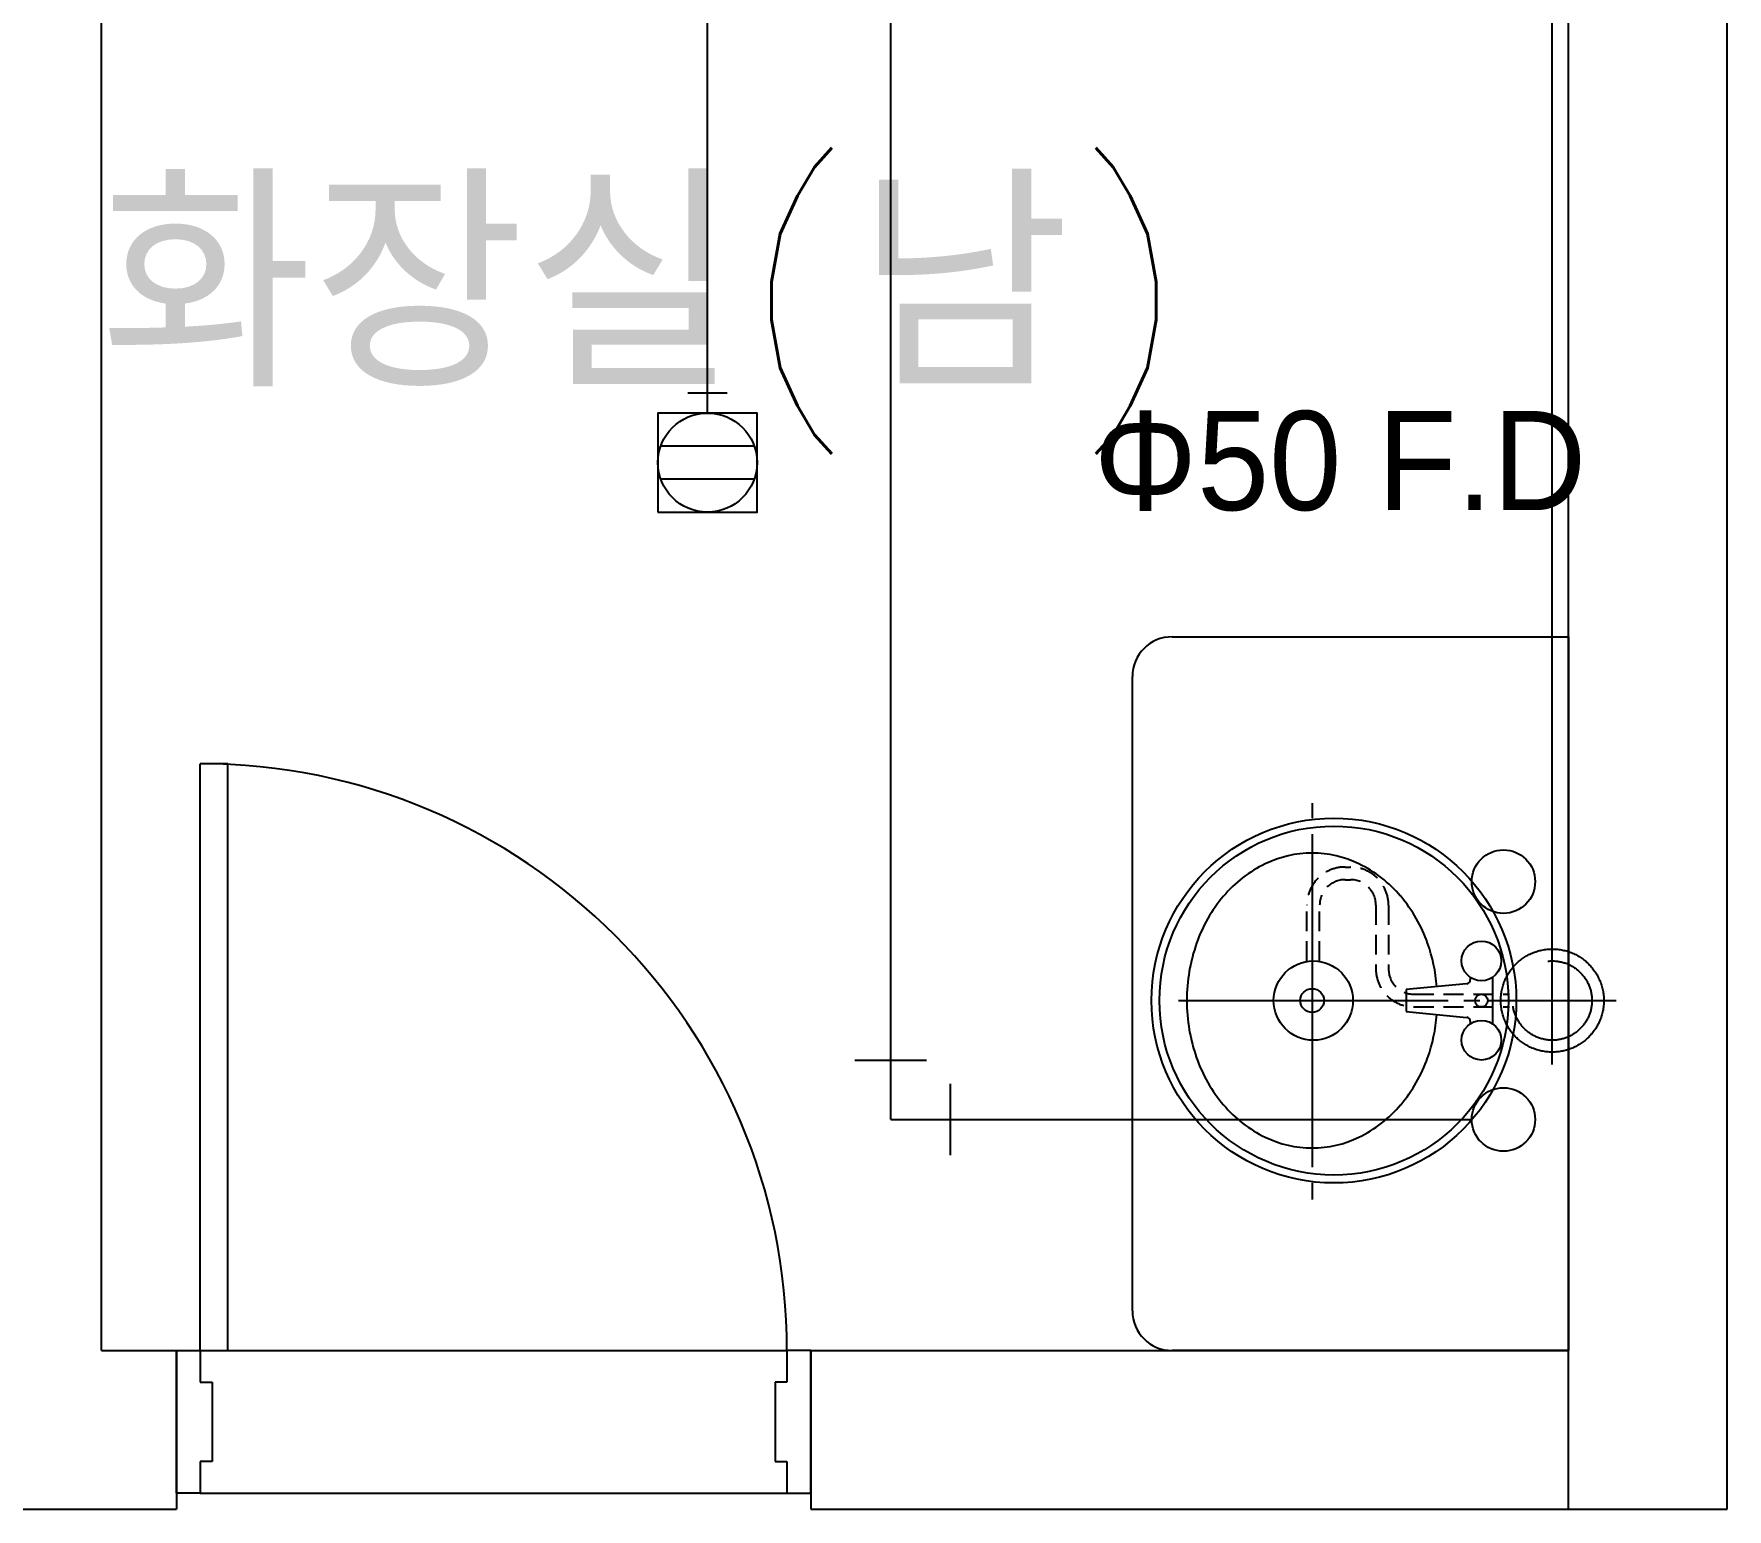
# Model space of a CAD drawing. Header units: millimetres. Extents: x 83956 to 461956, y 36707 to 125807.
# Drawn here: x 286495 to 288630, y 92426 to 94287 of the extents above; entities that cross this region are included whole.
import ezdxf
from ezdxf.enums import TextEntityAlignment as Align

# ---------------------------------------------------------------- set-up
doc = ezdxf.new("R2010")
doc.units = ezdxf.units.MM
doc.header["$LTSCALE"] = 100
doc.header["$MEASUREMENT"] = 0
for name, pattern in [('CEN', [62, 60, -1, 0, -1]), ('HID', [2.3, 1.5, -0.8]), ('HIDDEN', [0.375, 0.25, -0.125])]:
    doc.linetypes.add(name, pattern=pattern)
for name, color, linetype in [('ARCH', 9, 'CONTINUOUS'), ('CEN', 1, 'CEN'), ('PI', 2, 'CONTINUOUS'), ('PIPE', 3, 'CONTINUOUS')]:
    doc.layers.add(name, color=color, linetype=linetype)
doc.styles.add('GHS', font='romans.shx', dxfattribs={"bigfont": 'ghs.shx'})
doc.styles.add('gr', font='Gulim.ttf')

msp = doc.modelspace()

# ---------------------------------------------------------------- linework, layer by layer
at = {"layer": 'ARCH', "ltscale": 2}
for p, q in [((288430.1, 92426.4), (288430.1, 96375.6)), ((288630.1, 92426.4), (288630.1, 96375.6))]:
    msp.add_line(p, q, dxfattribs=at)
at = {"layer": 'ARCH'}
for p, q in [((286580.1, 92626.4), (286580.1, 95726.4)), ((287930.1, 93526.4), (288430.1, 93526.4)), ((288430.1, 93526.4), (288430.1, 92626.4)), ((287880.1, 92676.4), (287880.1, 93476.4)), ((286739.4, 93366.4), (286704.4, 93366.4)), ((286704.4, 92626.4), (286704.4, 93366.4)), ((286739.4, 92626.4), (286739.4, 93366.4)), ((288106.7, 93316.7), (288106.7, 93297.7)), ((288106.7, 93277.7), (288106.7, 92857.7)), ((288301.6, 93089), (288225.2, 93081.7)), ((288306.2, 93097), (288306.2, 93093.9)), ((288334.2, 93097), (288334.2, 93038.5)), ((287938.2, 93067.7), (288278.2, 93067.7)), ((288225.2, 93081.7), (288225.2, 93053.7)), ((288298.2, 93067.7), (288318.2, 93067.7)), ((288225.2, 93053.7), (288301.6, 93046.5)), ((288306.2, 93041.6), (288306.2, 93038.5)), ((288106.7, 92837.7), (288106.7, 92816.7)), ((286580.1, 92626.4), (286674.4, 92626.4)), ((286674.4, 92626.4), (286674.4, 92426.4)), ((286674.4, 92626.4), (286704.4, 92626.4)), ((286674.4, 92446.4), (286674.4, 92626.4)), ((286704.4, 92626.4), (286739.4, 92626.4)), ((286704.4, 92626.4), (286704.4, 92586.4)), ((287474.4, 92626.4), (287444.4, 92626.4)), ((287444.4, 92626.4), (287444.4, 92586.4)), ((287474.4, 92626.4), (288430.1, 92626.4)), ((287474.4, 92626.4), (287474.4, 92426.4)), ((287474.4, 92446.4), (287474.4, 92626.4)), ((288430.1, 92626.4), (287930.1, 92626.4)), ((286704.4, 92586.4), (286719.4, 92586.4)), ((286719.4, 92586.4), (286719.4, 92486.4)), ((287444.4, 92586.4), (287429.4, 92586.4)), ((287429.4, 92586.4), (287429.4, 92486.4)), ((286719.4, 92486.4), (286704.4, 92486.4)), ((286704.4, 92486.4), (286704.4, 92446.4)), ((287429.4, 92486.4), (287444.4, 92486.4)), ((287444.4, 92486.4), (287444.4, 92446.4)), ((286704.4, 92446.4), (286674.4, 92446.4)), ((287444.4, 92446.4), (287474.4, 92446.4)), ((285855.1, 92426.4), (286674.4, 92426.4)), ((287474.4, 92426.4), (288430.1, 92426.4)), ((288430.1, 92426.4), (288630.1, 92426.4))]:
    msp.add_line(p, q, dxfattribs=at)
at = {"layer": 'ARCH', "linetype": 'ByBlock', "ltscale": 2}
for p, q in [((286704.4, 92626.4), (287444.4, 92626.4)), ((286704.4, 92446.4), (287444.4, 92446.4))]:
    msp.add_line(p, q, dxfattribs=at)
at = {"layer": 'ARCH'}
for centre, radius in [((288134.2, 93067.7), 230), ((288134.2, 93067.7), 220), ((288320.2, 93117.7), 25), ((288106.7, 93067.7), 15), ((288320.2, 93067.7), 8), ((288320.2, 93017.7), 25)]:
    msp.add_circle(centre, radius, dxfattribs=at)
for centre, radius, start, end in [((287930.1, 93476.4), 50, 90, 180), ((286704.4, 92626.4), 740, 0, 90), ((288118.7, 93094.1), 162.4, 115.9947, 139.6534), ((288106.7, 93118.8), 134.9, 90, 115.9947), ((288106.7, 93118.8), 134.9, 64.0053, 90), ((288094.6, 93094.1), 162.4, 40.3466, 64.0053), ((288137.5, 93078.1), 187.1, 139.6534, 160.6151), ((288075.8, 93078.1), 187.1, 19.3849, 40.3466), ((288167.1, 93067.7), 218.4, 160.6151, 180), ((288046.3, 93067.7), 218.4, 4.6377, 19.3849), ((288301.2, 93093.9), 5, 275.3909, 0), ((288167.1, 93067.7), 218.4, 180, 199.3849), ((288046.3, 93067.7), 218.4, 340.6151, 355.3623), ((288301.2, 93041.6), 5, 0, 84.6091), ((288137.5, 93057.4), 187.1, 199.3849, 220.3466), ((288075.8, 93057.4), 187.1, 319.6534, 340.6151), ((288118.7, 93041.4), 162.4, 220.3466, 244.0053), ((288094.6, 93041.4), 162.4, 295.9947, 319.6534), ((288106.7, 93016.7), 134.9, 244.0053, 270), ((288106.7, 93016.7), 134.9, 270, 295.9947), ((287930.1, 92676.4), 50, 180, 270)]:
    msp.add_arc(centre, radius, start, end, dxfattribs=at)
at = {"layer": 'CEN'}
for p, q in [((288409.6, 92987.2), (288409.6, 93148.2)), ((288329.1, 93067.7), (288490.1, 93067.7))]:
    msp.add_line(p, q, dxfattribs=at)
msp.add_circle((288409.6, 93067.7), 65, dxfattribs=at)
at = {"layer": 'PI', "color": 1, "linetype": 'HIDDEN'}
for points in [[(288100.2, 93117.7), (288100.2, 93188.1, -0.414214), (288148.2, 93236.1), (288155.1, 93236.1, -0.414214), (288203.1, 93188.1), (288203.1, 93107.7, 0.414214), (288235.1, 93075.7), (288355.5, 93075.7)], [(288116.2, 93117.7), (288116.2, 93188.1, -0.414214), (288148.2, 93220.1), (288155.1, 93220.1, -0.414214), (288187.1, 93188.1), (288187.1, 93107.7, 0.414214), (288235.1, 93059.7), (288355.5, 93059.7)]]:
    msp.add_lwpolyline(points, format="xyb", dxfattribs=at)
at = {"layer": 'PIPE', "ltscale": 2}
msp.add_line((287575.2, 92917.7), (287575.2, 94921), dxfattribs=at)
at = {"layer": 'PIPE', "color": 4, "ltscale": 2}
for p, q in [((287344.2, 93808.6), (287344.2, 94532.6)), ((288409.6, 93067.7), (288409.6, 94532.6))]:
    msp.add_line(p, q, dxfattribs=at)
at = {"layer": 'PIPE', "color": 2, "ltscale": 2}
for p, q in [((287369.2, 93833.6), (287319.2, 93833.6)), ((287403.1, 93766.9), (287285.2, 93766.9)), ((287403.1, 93725.2), (287285.2, 93725.2)), ((287530.2, 92992.7), (287620.2, 92992.7)), ((287650.2, 92962.7), (287650.2, 92872.7))]:
    msp.add_line(p, q, dxfattribs=at)
at = {"layer": 'PIPE'}
msp.add_line((287575.2, 92917.7), (288308, 92917.7), dxfattribs=at)
at = {"layer": 'PIPE', "color": 2, "ltscale": 2}
msp.add_lwpolyline([(287281.7, 93683.6), (287406.7, 93683.6), (287406.7, 93808.6), (287281.7, 93808.6), (287281.7, 93683.6)], dxfattribs=at)
at = {"layer": 'PIPE', "color": 1}
msp.add_lwpolyline([(287398.2, 93742.7, 0, 40, 0), (287518.2, 93742.7, 0, 0, 0), (287746.7, 93742.7, 0, 0, 0)], format="xyseb", dxfattribs=at)
at = {"layer": 'PIPE', "color": 2, "ltscale": 2}
msp.add_circle((287344.2, 93746.1), 62.5, dxfattribs=at)
at = {"layer": 'PIPE'}
for centre, radius in [((288348, 93217.7), 40), ((288108.2, 93067.7), 50), ((288348, 92917.7), 40)]:
    msp.add_circle(centre, radius, dxfattribs=at)
at = {"layer": 'PIPE', "linetype": 'HID'}
msp.add_circle((288409.6, 93067.7), 50, dxfattribs=at)

# ---------------------------------------------------------------- texts
at = {"layer": 'ARCH', "style": 'GHS'}
msp.add_text('화장실(남)', height=253.12, dxfattribs=at).set_placement((286578.3, 93841.6))
at = {"layer": 'PIPE', "color": 2, "style": 'gr'}
msp.add_text('Φ50 F.D', height=125, dxfattribs=at).set_placement((288452.4, 93686.2), align=Align.RIGHT)

doc.saveas('drawing.dxf')
